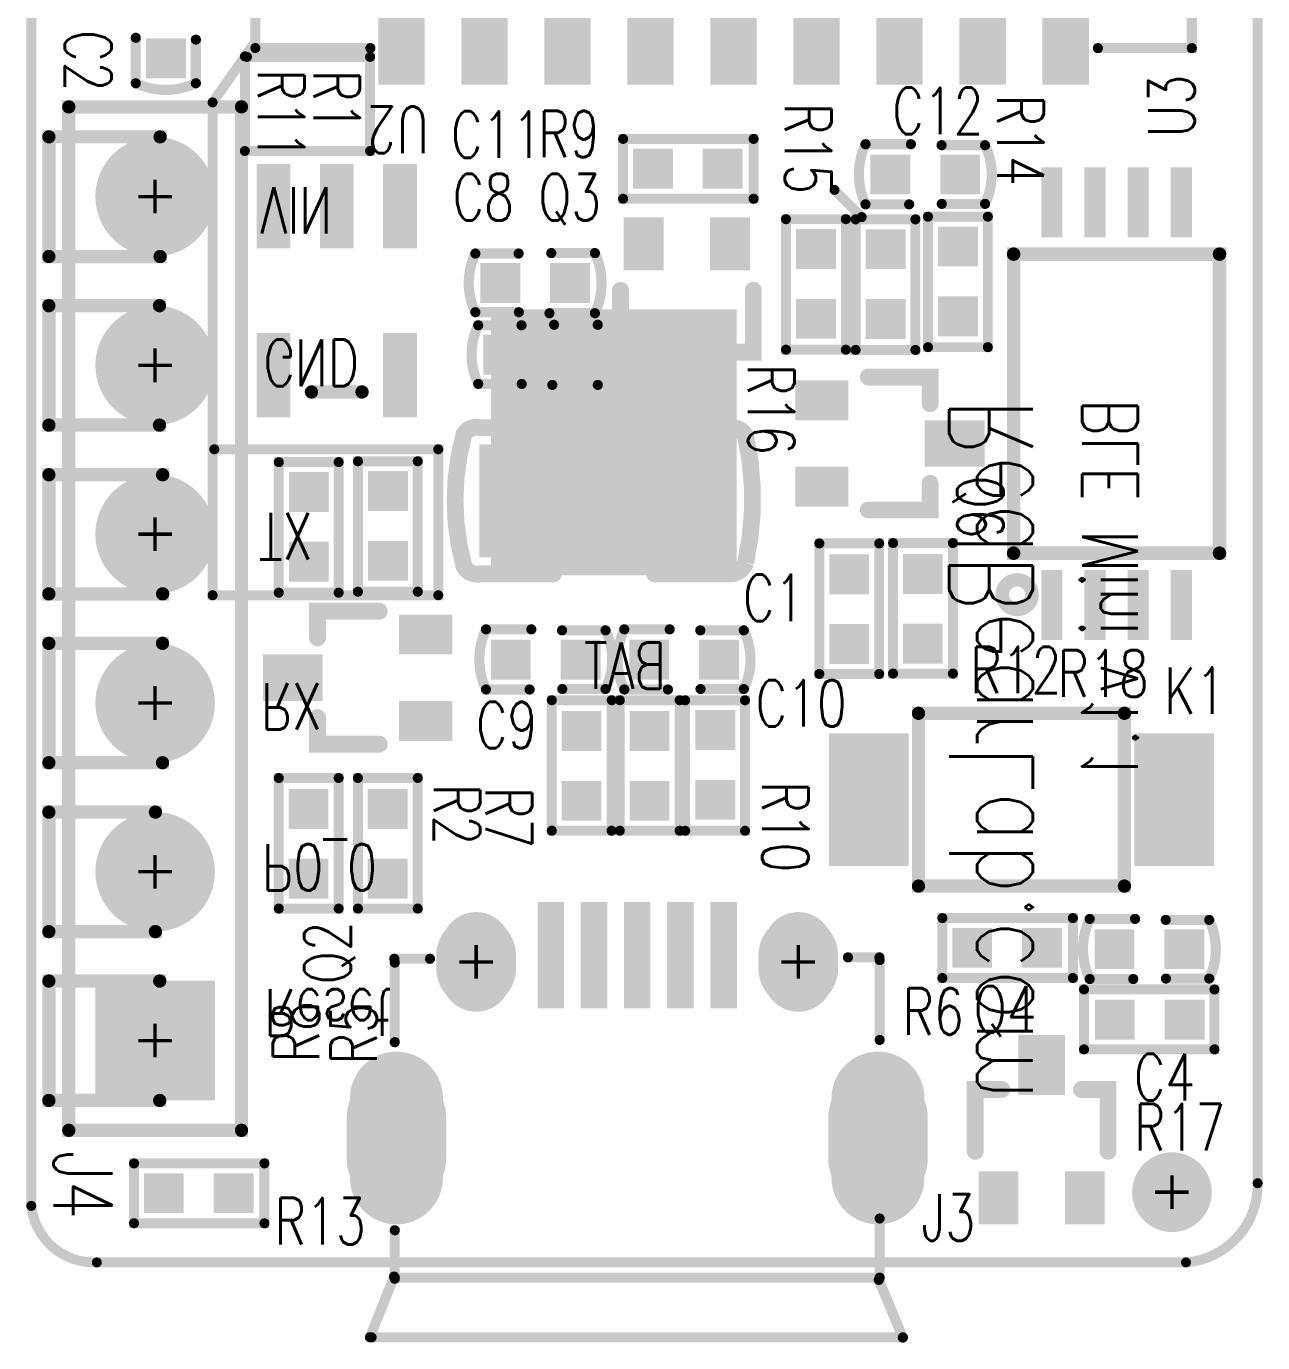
# Model space of a CAD drawing. Extents: x -9 to 9.6, y 3 to 43.5.
# Drawn here: x -9 to 9.62, y 2.97 to 22.78 of the extents above; entities that cross this region are included whole.
import ezdxf

# ---------------------------------------------------------------- set-up
doc = ezdxf.new("R2010")
doc.units = 0
for name, pattern in [('TRMIDX_0', [2, 1, 1]), ('TRMIDX_1', [2, 1, 1]), ('TRMIDX_2', [2, 1, 1]), ('TRMIDX_3', [2, 1, 1]), ('TRMIDX_4', [2, 1, 1]), ('TRMIDX_5', [2, 1, 1])]:
    doc.linetypes.add(name, pattern=pattern)
for name, color, linetype in [('2D_LINE_26', 2, 'CONTINUOUS'), ('2D_LINE_29', 253, 'CONTINUOUS'), ('BOARD_OUTLINE_00', 254, 'CONTINUOUS'), ('DRIL_NPLTE_THRU_01', 16, 'CONTINUOUS'), ('DRIL_NPLTE_THRU_02', 136, 'CONTINUOUS'), ('DRIL_NPLTE_THRU_03', 96, 'CONTINUOUS'), ('DRIL_NPLTE_THRU_04', 176, 'CONTINUOUS'), ('DRIL_PLTE_THRU_01', 16, 'CONTINUOUS'), ('DRIL_PLTE_THRU_02', 136, 'CONTINUOUS'), ('DRIL_PLTE_THRU_03', 96, 'CONTINUOUS'), ('DRIL_PLTE_THRU_04', 176, 'CONTINUOUS'), ('DRIL_SYMBOL', 254, 'CONTINUOUS'), ('PADS_BOT', 5, 'CONTINUOUS'), ('PADS_INNER', 1, 'CONTINUOUS'), ('PADS_TOP', 1, 'CONTINUOUS'), ('PART_NAME_01', 254, 'CONTINUOUS'), ('PART_NAME_04', 136, 'CONTINUOUS'), ('PART_TOP_2DLINE_00', 254, 'CONTINUOUS'), ('PART_TOP_2DLINE_01', 254, 'CONTINUOUS'), ('PART_TOP_COPPER_01', 254, 'CONTINUOUS'), ('TEXT_29', 253, 'CONTINUOUS')]:
    doc.layers.add(name, color=color, linetype=linetype)
doc.styles.add('W0$1', font='simplex', dxfattribs={"width": 0.75})
doc.styles.add('W0$12', font='simplex', dxfattribs={"width": 0.75})
doc.styles.add('W0$127', font='simplex', dxfattribs={"width": 0.75})
doc.styles.add('W0$18', font='simplex', dxfattribs={"width": 0.75})

# ---------------------------------------------------------------- blocks, each defined once
blk = doc.blocks.new('SMOOTH_0$15')
at = {"const_width": 0.075}
blk.add_lwpolyline([(-0.0375, 0, 1), (0.0375, 0, 1)], format="xyb", close=True, dxfattribs=at)
blk = doc.blocks.new('BOARD_447')
at = {"layer": 'BOARD_OUTLINE_00', "const_width": 0.15}
blk.add_lwpolyline([(14.22, 5.353, -0.396938), (13.141, 4.161), (-3.257, 4.161, -0.396433), (-4.244, 5.012), (-4.244, 41.797, -0.395928), (-2.681, 43.183), (13.012, 43.183, -0.354119), (14.221, 41.858)], format="xyb", close=True, dxfattribs=at)
at = {"layer": 'BOARD_OUTLINE_00'}
for p in [(-2.681, 43.183), (13.012, 43.183), (-4.244, 41.797), (14.221, 41.858), (14.22, 5.353), (-4.244, 5.012), (-3.257, 4.161), (13.141, 4.161)]:
    blk.add_blockref('SMOOTH_0$15', p, dxfattribs=at)
blk = doc.blocks.new('DRAWING_429')
at = {"layer": '2D_LINE_26', "const_width": 0.15}
blk.add_lwpolyline([(0.0875, -0.0165), (0.4965, -0.4255)], dxfattribs=at)
at = {"layer": '2D_LINE_26'}
for p in [(0.0875, -0.0165), (0.4965, -0.4255)]:
    blk.add_blockref('SMOOTH_0$15', p, dxfattribs=at)
blk = doc.blocks.new('DRAWING_430')
at = {"layer": '2D_LINE_26', "const_width": 0.15}
blk.add_lwpolyline([(-0.179, 0), (1.674, 0), (1.674, -1.415), (-0.211, -1.415), (-0.211, 0.008), (-0.697, -0.684), (-0.697, -8.1), (2.701, -8.1), (2.701, -5.904), (-0.671, -5.904)], dxfattribs=at)
at = {"layer": '2D_LINE_26'}
for p in [(-0.211, 0.008), (-0.179, 0), (1.674, 0), (-0.697, -0.684), (-0.211, -1.415), (1.674, -1.415), (-0.671, -5.904), (2.701, -5.904), (-0.697, -8.1), (2.701, -8.1)]:
    blk.add_blockref('SMOOTH_0$15', p, dxfattribs=at)
blk = doc.blocks.new('DRAWING_446')
at = {"layer": '2D_LINE_29', "const_width": 0.15}
blk.add_lwpolyline([(0, 0), (2.596, 0), (2.596, -15.4), (0, -15.4)], close=True, dxfattribs=at)
at = {"layer": '2D_LINE_29'}
for p in [(0, 0), (2.596, 0), (0, -15.4), (2.596, -15.4)]:
    blk.add_blockref('SMOOTH_0$15', p, dxfattribs=at)
blk = doc.blocks.new('SMOOTH_0$2')
at = {"const_width": 0.1}
blk.add_lwpolyline([(-0.05, 0, 1), (0.05, 0, 1)], format="xyb", close=True, dxfattribs=at)
blk = doc.blocks.new('PART_BODY_TOP_8')
at = {"layer": 'PART_TOP_2DLINE_00', "const_width": 0.2}
blk.add_lwpolyline([(-0.381, -1.524), (0.381, -1.524)], dxfattribs=at)
at = {"layer": 'PART_TOP_2DLINE_00'}
for p in [(-0.381, -1.524), (0.381, -1.524)]:
    blk.add_blockref('SMOOTH_0$2', p, dxfattribs=at)
blk = doc.blocks.new('DRIL_HOLE_0')
blk.add_lwpolyline([(0, 0, 1), (0, 0, 1)], format="xyb", close=True)
blk = doc.blocks.new('PAD_0')
blk.add_lwpolyline([(0, 0, 1), (0, 0, 1)], format="xyb", close=True)
blk = doc.blocks.new('PAD_1')
at = {"const_width": 0.508}
blk.add_lwpolyline([(-0.635, 0), (0.635, 0)], dxfattribs=at)
blk = doc.blocks.new('STK_TOP_40')
at = {"layer": 'DRIL_PLTE_THRU_01'}
blk.add_blockref('DRIL_HOLE_0', (0, 0), dxfattribs=at)
at = {"layer": 'DRIL_PLTE_THRU_02'}
blk.add_blockref('DRIL_HOLE_0', (0, 0), dxfattribs=at)
at = {"layer": 'DRIL_PLTE_THRU_03'}
blk.add_blockref('DRIL_HOLE_0', (0, 0), dxfattribs=at)
at = {"layer": 'DRIL_PLTE_THRU_04'}
blk.add_blockref('DRIL_HOLE_0', (0, 0), dxfattribs=at)
at = {"layer": 'PADS_BOT'}
blk.add_blockref('PAD_0', (0, 0), dxfattribs=at)
at = {"layer": 'PADS_INNER'}
blk.add_blockref('PAD_0', (0, 0), dxfattribs=at)
at = {"layer": 'PADS_TOP', "rotation": 90}
blk.add_blockref('PAD_1', (0, 0), dxfattribs=at)
blk = doc.blocks.new('SYM_TOP_9')
for name, p in [('STK_TOP_40', (-0.9525, 1.27)), ('STK_TOP_40', (0, 1.27)), ('STK_TOP_40', (0.9525, 1.27)), ('STK_TOP_40', (-0.9525, -1.27)), ('STK_TOP_40', (0.9525, -1.27)), ('PART_BODY_TOP_8', (0, 0))]:
    blk.add_blockref(name, p)
blk = doc.blocks.new('PART_TOP_0')
blk.add_blockref('SYM_TOP_9', (0, 0))
at = {"layer": 'PART_NAME_01', "style": 'W0$1', "width": 0.75}
blk.add_text('U2', height=0.7, rotation=180, dxfattribs=at).set_placement((1.393, 2.77))
blk = doc.blocks.new('SMOOTH_0$1999')
at = {"const_width": 0.0999}
blk.add_lwpolyline([(-0.05, 0, 1), (0.05, 0, 1)], format="xyb", close=True, dxfattribs=at)
blk = doc.blocks.new('PART_BODY_TOP_14')
at = {"layer": 'PART_TOP_2DLINE_01', "const_width": 0.2}
blk.add_lwpolyline([(-1.55, 1.3), (1.55, 1.3), (1.55, -1.3), (-1.55, -1.3)], close=True, dxfattribs=at)
at = {"layer": 'PART_TOP_2DLINE_01'}
for p in [(-1.55, 1.3), (1.55, 1.3), (-1.55, -1.3), (1.55, -1.3)]:
    blk.add_blockref('SMOOTH_0$1999', p, dxfattribs=at)
blk = doc.blocks.new('PAD_2')
at = {"const_width": 1.2}
blk.add_lwpolyline([(-1, 0), (1, 0)], dxfattribs=at)
blk = doc.blocks.new('STK_TOP_203')
at = {"layer": 'DRIL_PLTE_THRU_01'}
blk.add_blockref('DRIL_HOLE_0', (0, 0), dxfattribs=at)
at = {"layer": 'DRIL_PLTE_THRU_02'}
blk.add_blockref('DRIL_HOLE_0', (0, 0), dxfattribs=at)
at = {"layer": 'DRIL_PLTE_THRU_03'}
blk.add_blockref('DRIL_HOLE_0', (0, 0), dxfattribs=at)
at = {"layer": 'DRIL_PLTE_THRU_04'}
blk.add_blockref('DRIL_HOLE_0', (0, 0), dxfattribs=at)
at = {"layer": 'PADS_BOT'}
blk.add_blockref('PAD_0', (0, 0), dxfattribs=at)
at = {"layer": 'PADS_INNER'}
blk.add_blockref('PAD_0', (0, 0), dxfattribs=at)
at = {"layer": 'PADS_TOP', "rotation": 90}
blk.add_blockref('PAD_2', (0, 0), dxfattribs=at)
blk = doc.blocks.new('SYM_TOP_15')
for name, p in [('STK_TOP_203', (-2.3, 0)), ('STK_TOP_203', (2.3, 0)), ('PART_BODY_TOP_14', (0, 0))]:
    blk.add_blockref(name, p)
blk = doc.blocks.new('PART_TOP_1')
blk.add_blockref('SYM_TOP_15', (0, 0))
at = {"layer": 'PART_NAME_01', "style": 'W0$1', "width": 0.75}
blk.add_text('K1', height=0.7, dxfattribs=at).set_placement((2.149, 1.291))
blk = doc.blocks.new('SMOOTH_0$1524')
at = {"const_width": 0.0762}
blk.add_lwpolyline([(-0.0381, 0, 1), (0.0381, 0, 1)], format="xyb", close=True, dxfattribs=at)
blk = doc.blocks.new('PART_BODY_TOP_20')
at = {"layer": 'PART_TOP_2DLINE_01', "const_width": 0.152}
for points in [[(-6.55, 15.28), (-6.55, 20.05), (7.48, 20.05), (7.48, 12.666)], [(-6.55, 1.724), (-6.55, -0.05), (-4.817, -0.05)], [(7.55, 1.737), (7.55, -0.05), (6.136, -0.05)]]:
    blk.add_lwpolyline(points, dxfattribs=at)
blk.add_lwpolyline([(2.065, 19.973), (7.465, 19.973), (7.465, 13.473), (2.065, 13.473)], close=True, dxfattribs=at)
at = {"layer": 'PART_TOP_2DLINE_01'}
for p in [(-6.55, 20.05), (2.065, 19.973), (7.465, 19.973), (7.48, 20.05), (-6.55, 15.28), (2.065, 13.473), (7.465, 13.473), (7.48, 12.666), (-6.55, 1.724), (7.55, 1.737), (-6.55, -0.05), (-4.817, -0.05), (6.136, -0.05), (7.55, -0.05)]:
    blk.add_blockref('SMOOTH_0$1524', p, dxfattribs=at)
blk = doc.blocks.new('PAD_4')
at = {"const_width": 0.7}
blk.add_lwpolyline([(-0.65, 0), (0.65, 0)], dxfattribs=at)
blk = doc.blocks.new('STK_TOP_180')
at = {"layer": 'DRIL_PLTE_THRU_01'}
blk.add_blockref('DRIL_HOLE_0', (0, 0), dxfattribs=at)
at = {"layer": 'DRIL_PLTE_THRU_02'}
blk.add_blockref('DRIL_HOLE_0', (0, 0), dxfattribs=at)
at = {"layer": 'DRIL_PLTE_THRU_03'}
blk.add_blockref('DRIL_HOLE_0', (0, 0), dxfattribs=at)
at = {"layer": 'DRIL_PLTE_THRU_04'}
blk.add_blockref('DRIL_HOLE_0', (0, 0), dxfattribs=at)
at = {"layer": 'PADS_BOT'}
blk.add_blockref('PAD_0', (0, 0), dxfattribs=at)
at = {"layer": 'PADS_INNER'}
blk.add_blockref('PAD_0', (0, 0), dxfattribs=at)
at = {"layer": 'PADS_TOP'}
blk.add_blockref('PAD_4', (0, 0), dxfattribs=at)
blk = doc.blocks.new('STK_TOP_181')
at = {"layer": 'DRIL_PLTE_THRU_01'}
blk.add_blockref('DRIL_HOLE_0', (0, 0), dxfattribs=at)
at = {"layer": 'DRIL_PLTE_THRU_02'}
blk.add_blockref('DRIL_HOLE_0', (0, 0), dxfattribs=at)
at = {"layer": 'DRIL_PLTE_THRU_03'}
blk.add_blockref('DRIL_HOLE_0', (0, 0), dxfattribs=at)
at = {"layer": 'DRIL_PLTE_THRU_04'}
blk.add_blockref('DRIL_HOLE_0', (0, 0), dxfattribs=at)
at = {"layer": 'PADS_BOT'}
blk.add_blockref('PAD_0', (0, 0), dxfattribs=at)
at = {"layer": 'PADS_INNER'}
blk.add_blockref('PAD_0', (0, 0), dxfattribs=at)
at = {"layer": 'PADS_TOP', "rotation": 90}
blk.add_blockref('PAD_4', (0, 0), dxfattribs=at)
blk = doc.blocks.new('SYM_TOP_17')
for name, p in [('STK_TOP_181', (-2.192, 19.95)), ('STK_TOP_181', (-0.942, 19.95)), ('STK_TOP_181', (0.308, 19.95)), ('PART_BODY_TOP_20', (0, 0)), ('STK_TOP_180', (-6.45, 14.7)), ('STK_TOP_180', (-6.45, 13.45)), ('STK_TOP_180', (-6.45, 12.2)), ('STK_TOP_180', (7.45, 12.2)), ('STK_TOP_180', (-6.45, 10.95)), ('STK_TOP_180', (7.45, 10.95)), ('STK_TOP_180', (-6.45, 9.7)), ('STK_TOP_180', (7.45, 9.7)), ('STK_TOP_180', (-6.45, 8.45)), ('STK_TOP_180', (7.45, 8.45)), ('STK_TOP_180', (-6.45, 7.2)), ('STK_TOP_180', (7.45, 7.2)), ('STK_TOP_180', (-6.45, 5.95)), ('STK_TOP_180', (7.45, 5.95)), ('STK_TOP_180', (-6.45, 4.7)), ('STK_TOP_180', (7.45, 4.7)), ('STK_TOP_180', (-6.45, 3.45)), ('STK_TOP_180', (7.45, 3.45)), ('STK_TOP_180', (-6.45, 2.2)), ('STK_TOP_180', (7.45, 2.2)), ('STK_TOP_181', (-4.35, 0.05)), ('STK_TOP_181', (-3.1, 0.05)), ('STK_TOP_181', (-1.85, 0.05)), ('STK_TOP_181', (-0.6, 0.05)), ('STK_TOP_181', (0.65, 0.05)), ('STK_TOP_181', (1.9, 0.05)), ('STK_TOP_181', (3.15, 0.05)), ('STK_TOP_181', (4.4, 0.05)), ('STK_TOP_181', (5.65, 0.05))]:
    blk.add_blockref(name, p)
blk = doc.blocks.new('PART_TOP_4')
blk.add_blockref('SYM_TOP_17', (0, 0))
at = {"layer": 'PART_NAME_01', "style": 'W0$1', "width": 0.75}
blk.add_text('U1', height=0.7, dxfattribs=at).set_placement((-7.67, 19.617))
blk = doc.blocks.new('SMOOTH_0$15011')
at = {"const_width": 0.0751}
blk.add_lwpolyline([(-0.038, 0, 1), (0.038, 0, 1)], format="xyb", close=True, dxfattribs=at)
blk = doc.blocks.new('PART_BODY_TOP_9')
at = {"layer": 'PART_TOP_2DLINE_00', "const_width": 0.15}
blk.add_lwpolyline([(-0.974, 0.448), (0.99, 0.448), (0.99, -0.453), (-0.974, -0.453)], close=True, dxfattribs=at)
at = {"layer": 'PART_TOP_2DLINE_00'}
for p in [(-0.974, 0.448), (0.99, 0.448), (-0.974, -0.453), (0.99, -0.453)]:
    blk.add_blockref('SMOOTH_0$15011', p, dxfattribs=at)
blk = doc.blocks.new('PAD_5')
at = {"const_width": 0.6}
blk.add_lwpolyline([(-0.3, 0), (0.3, 0)], dxfattribs=at)
blk = doc.blocks.new('STK_TOP_7')
at = {"layer": 'DRIL_PLTE_THRU_01'}
blk.add_blockref('DRIL_HOLE_0', (0, 0), dxfattribs=at)
at = {"layer": 'DRIL_PLTE_THRU_02'}
blk.add_blockref('DRIL_HOLE_0', (0, 0), dxfattribs=at)
at = {"layer": 'DRIL_PLTE_THRU_03'}
blk.add_blockref('DRIL_HOLE_0', (0, 0), dxfattribs=at)
at = {"layer": 'DRIL_PLTE_THRU_04'}
blk.add_blockref('DRIL_HOLE_0', (0, 0), dxfattribs=at)
at = {"layer": 'PADS_BOT'}
blk.add_blockref('PAD_0', (0, 0), dxfattribs=at)
at = {"layer": 'PADS_INNER'}
blk.add_blockref('PAD_0', (0, 0), dxfattribs=at)
at = {"layer": 'PADS_TOP'}
blk.add_blockref('PAD_5', (0, 0), dxfattribs=at)
blk = doc.blocks.new('SYM_TOP_10')
for name, p in [('PART_BODY_TOP_9', (0, 0)), ('STK_TOP_7', (-0.525, 0)), ('STK_TOP_7', (0.525, 0))]:
    blk.add_blockref(name, p)
blk = doc.blocks.new('PART_TOP_6')
blk.add_blockref('SYM_TOP_10', (0, 0))
at = {"layer": 'PART_NAME_01', "style": 'W0$1', "width": 0.75}
blk.add_text('R6', height=0.7, dxfattribs=at).set_placement((-1.575, -1.307))
blk = doc.blocks.new('PART_BODY_TOP_19')
at = {"layer": 'PART_TOP_2DLINE_01', "const_width": 0.152}
for points in [[(-0.248, 0.444), (-0.9, 0.444, 0.227194), (-0.9, -0.439), (-0.245, -0.439)], [(0.243, 0.451), (0.9, 0.451, -0.222152), (0.9, -0.454), (0.216, -0.454)]]:
    blk.add_lwpolyline(points, format="xyb", dxfattribs=at)
at = {"layer": 'PART_TOP_2DLINE_01'}
for p in [(-0.9, 0.444), (-0.248, 0.444), (0.243, 0.451), (0.9, 0.451), (-0.9, -0.439), (-0.245, -0.439), (0.216, -0.454), (0.9, -0.454)]:
    blk.add_blockref('SMOOTH_0$1524', p, dxfattribs=at)
blk = doc.blocks.new('PAD_3')
at = {"const_width": 0.6}
blk.add_lwpolyline([(-0.3, 0), (0.3, 0)], dxfattribs=at)
blk = doc.blocks.new('STK_TOP_170')
at = {"layer": 'DRIL_PLTE_THRU_01'}
blk.add_blockref('DRIL_HOLE_0', (0, 0), dxfattribs=at)
at = {"layer": 'DRIL_PLTE_THRU_02'}
blk.add_blockref('DRIL_HOLE_0', (0, 0), dxfattribs=at)
at = {"layer": 'DRIL_PLTE_THRU_03'}
blk.add_blockref('DRIL_HOLE_0', (0, 0), dxfattribs=at)
at = {"layer": 'DRIL_PLTE_THRU_04'}
blk.add_blockref('DRIL_HOLE_0', (0, 0), dxfattribs=at)
at = {"layer": 'PADS_BOT'}
blk.add_blockref('PAD_0', (0, 0), dxfattribs=at)
at = {"layer": 'PADS_INNER'}
blk.add_blockref('PAD_0', (0, 0), dxfattribs=at)
at = {"layer": 'PADS_TOP', "rotation": 90}
blk.add_blockref('PAD_3', (0, 0), dxfattribs=at)
blk = doc.blocks.new('SYM_TOP_16')
for name, p in [('STK_TOP_170', (-0.525, 0.00167)), ('STK_TOP_170', (0.525, 0.00167)), ('PART_BODY_TOP_19', (0, 0))]:
    blk.add_blockref(name, p)
blk = doc.blocks.new('PART_TOP_8')
blk.add_blockref('SYM_TOP_16', (0, 0))
at = {"layer": 'PART_NAME_01', "style": 'W0$1', "width": 0.75}
blk.add_text('C4', height=0.7, rotation=180, dxfattribs=at).set_placement((0.234, 2.276))
blk = doc.blocks.new('PART_TOP_9')
blk.add_blockref('SYM_TOP_16', (0, 0))
at = {"layer": 'PART_NAME_01', "style": 'W0$1', "width": 0.75}
blk.add_text('C8', height=0.7, dxfattribs=at).set_placement((-1.284, 2.022))
blk = doc.blocks.new('PART_TOP_10')
blk.add_blockref('SYM_TOP_16', (0, 0))
at = {"layer": 'PART_NAME_01', "style": 'W0$1', "width": 0.75}
blk.add_text('C9', height=0.7, rotation=180, dxfattribs=at).set_placement((1.049, 1.336))
blk = doc.blocks.new('PART_TOP_11')
blk.add_blockref('SYM_TOP_16', (0, 0))
at = {"layer": 'PART_NAME_01', "style": 'W0$1', "width": 0.75}
blk.add_text('C10', height=0.7, rotation=180, dxfattribs=at).set_placement((-1.078, 1.009))
blk = doc.blocks.new('PART_TOP_12')
blk.add_blockref('SYM_TOP_10', (0, 0))
at = {"layer": 'PART_NAME_01', "style": 'W0$1', "width": 0.75}
blk.add_text('R7', height=0.7, rotation=180, dxfattribs=at).set_placement((-0.316, 1.445))
blk = doc.blocks.new('PART_TOP_13')
blk.add_blockref('SYM_TOP_10', (0, 0))
at = {"layer": 'PART_NAME_01', "style": 'W0$1', "width": 0.75}
blk.add_text('R2', height=0.7, rotation=180, dxfattribs=at).set_placement((-0.268, 3.248))
blk = doc.blocks.new('PART_TOP_15')
blk.add_blockref('SYM_TOP_10', (0, 0))
at = {"layer": 'PART_NAME_01', "style": 'W0$1', "width": 0.75}
blk.add_text('R8', height=0.7, dxfattribs=at).set_placement((-3.29, -0.16))
blk = doc.blocks.new('PART_TOP_16')
blk.add_blockref('SYM_TOP_10', (0, 0))
at = {"layer": 'PART_NAME_01', "style": 'W0$1', "width": 0.75}
blk.add_text('R5', height=0.7, dxfattribs=at).set_placement((-3.321, 0.163))
blk = doc.blocks.new('PART_TOP_17')
blk.add_blockref('SYM_TOP_10', (0, 0))
at = {"layer": 'PART_NAME_01', "style": 'W0$1', "width": 0.75}
blk.add_text('R9', height=0.7, dxfattribs=at).set_placement((-2.251, 0.172))
blk = doc.blocks.new('PART_TOP_19')
blk.add_blockref('SYM_TOP_16', (0, 0))
at = {"layer": 'PART_NAME_01', "style": 'W0$1', "width": 0.75}
blk.add_text('C11', height=0.7, dxfattribs=at).set_placement((-1.267, 1.886))
blk = doc.blocks.new('PART_TOP_20')
blk.add_blockref('SYM_TOP_10', (0, 0))
at = {"layer": 'PART_NAME_01', "style": 'W0$1', "width": 0.75}
blk.add_text('R10', height=0.7, dxfattribs=at).set_placement((0.243, 0.705))
blk = doc.blocks.new('PART_TOP_23')
blk.add_blockref('SYM_TOP_10', (0, 0))
at = {"layer": 'PART_NAME_01', "style": 'W0$1', "width": 0.75}
blk.add_text('R1', height=0.7, dxfattribs=at).set_placement((-6.861, -1.122))
blk = doc.blocks.new('PART_TOP_24')
blk.add_blockref('SYM_TOP_10', (0, 0))
at = {"layer": 'PART_NAME_01', "style": 'W0$1', "width": 0.75}
blk.add_text('R11', height=0.7, dxfattribs=at).set_placement((-6.888, -0.768))
blk = doc.blocks.new('SMOOTH_0$254')
at = {"const_width": 0.127}
blk.add_lwpolyline([(-0.0635, 0, 1), (0.0635, 0, 1)], format="xyb", close=True, dxfattribs=at)
blk = doc.blocks.new('PART_BODY_TOP_23')
at = {"layer": 'PART_TOP_2DLINE_00', "const_width": 0.254}
for points in [[(-0.6, 0.63), (-1, 0.63), (-1, -0.3)], [(0.6, 0.63), (1, 0.63), (1, -0.3)]]:
    blk.add_lwpolyline(points, dxfattribs=at)
at = {"layer": 'PART_TOP_2DLINE_00'}
for p in [(-1, 0.63), (-0.6, 0.63), (0.6, 0.63), (1, 0.63), (-1, -0.3), (1, -0.3)]:
    blk.add_blockref('SMOOTH_0$254', p, dxfattribs=at)
blk = doc.blocks.new('PAD_7')
at = {"const_width": 0.6}
blk.add_lwpolyline([(-0.4, 0), (0.4, 0)], dxfattribs=at)
blk = doc.blocks.new('STK_TOP_211')
at = {"layer": 'DRIL_PLTE_THRU_01'}
blk.add_blockref('DRIL_HOLE_0', (0, 0), dxfattribs=at)
at = {"layer": 'DRIL_PLTE_THRU_02'}
blk.add_blockref('DRIL_HOLE_0', (0, 0), dxfattribs=at)
at = {"layer": 'DRIL_PLTE_THRU_03'}
blk.add_blockref('DRIL_HOLE_0', (0, 0), dxfattribs=at)
at = {"layer": 'DRIL_PLTE_THRU_04'}
blk.add_blockref('DRIL_HOLE_0', (0, 0), dxfattribs=at)
at = {"layer": 'PADS_BOT'}
blk.add_blockref('PAD_0', (0, 0), dxfattribs=at)
at = {"layer": 'PADS_INNER'}
blk.add_blockref('PAD_0', (0, 0), dxfattribs=at)
at = {"layer": 'PADS_TOP', "rotation": 90}
blk.add_blockref('PAD_7', (0, 0), dxfattribs=at)
blk = doc.blocks.new('PAD_8')
at = {"const_width": 0.7}
blk.add_lwpolyline([(-0.45, 0), (0.45, 0)], dxfattribs=at)
blk = doc.blocks.new('STK_TOP_212')
at = {"layer": 'DRIL_PLTE_THRU_01'}
blk.add_blockref('DRIL_HOLE_0', (0, 0), dxfattribs=at)
at = {"layer": 'DRIL_PLTE_THRU_02'}
blk.add_blockref('DRIL_HOLE_0', (0, 0), dxfattribs=at)
at = {"layer": 'DRIL_PLTE_THRU_03'}
blk.add_blockref('DRIL_HOLE_0', (0, 0), dxfattribs=at)
at = {"layer": 'DRIL_PLTE_THRU_04'}
blk.add_blockref('DRIL_HOLE_0', (0, 0), dxfattribs=at)
at = {"layer": 'PADS_BOT'}
blk.add_blockref('PAD_0', (0, 0), dxfattribs=at)
at = {"layer": 'PADS_INNER'}
blk.add_blockref('PAD_0', (0, 0), dxfattribs=at)
at = {"layer": 'PADS_TOP', "rotation": 90}
blk.add_blockref('PAD_8', (0, 0), dxfattribs=at)
blk = doc.blocks.new('SYM_TOP_20')
for name, p in [('STK_TOP_212', (0, 1)), ('PART_BODY_TOP_23', (0, 0)), ('STK_TOP_211', (-0.65, -1)), ('STK_TOP_211', (0.65, -1))]:
    blk.add_blockref(name, p)
blk = doc.blocks.new('PART_TOP_25')
blk.add_blockref('SYM_TOP_20', (0, 0))
at = {"layer": 'PART_NAME_01', "style": 'W0$1', "width": 0.75}
blk.add_text('Q3', height=0.7, rotation=180, dxfattribs=at).set_placement((2.237, -1.352))
blk = doc.blocks.new('PART_TOP_26')
blk.add_blockref('SYM_TOP_20', (0, 0))
at = {"layer": 'PART_NAME_01', "style": 'W0$1', "width": 0.75}
blk.add_text('Q2', height=0.7, dxfattribs=at).set_placement((-4.611, 0.129))
blk = doc.blocks.new('PART_TOP_27')
blk.add_blockref('SYM_TOP_20', (0, 0))
at = {"layer": 'PART_NAME_01', "style": 'W0$1', "width": 0.75}
blk.add_text('Q4', height=0.7, dxfattribs=at).set_placement((-1.021, 1.488))
blk = doc.blocks.new('PART_TOP_28')
blk.add_blockref('SYM_TOP_16', (0, 0))
at = {"layer": 'PART_NAME_01', "style": 'W0$1', "width": 0.75}
blk.add_text('C2', height=0.7, dxfattribs=at).set_placement((0.101, -1.521))
blk = doc.blocks.new('PART_BODY_TOP_402')
at = {"layer": 'PART_TOP_2DLINE_01', "const_width": 0.2}
blk.add_lwpolyline([(-7.7, 1.3), (7.7, 1.3), (7.7, -1.3), (-7.7, -1.3)], close=True, dxfattribs=at)
at = {"layer": 'PART_TOP_COPPER_01', "linetype": 'TRMIDX_0', "const_width": 0.2}
blk.add_lwpolyline([(-7.251, 1.6), (-5.454, 1.6), (-5.454, -0.069), (-7.251, -0.069)], close=True, dxfattribs=at)
at = {"layer": 'PART_TOP_COPPER_01', "linetype": 'TRMIDX_1', "const_width": 0.2}
blk.add_lwpolyline([(-4.71, 1.6), (-2.912, 1.6), (-2.912, -0.004), (-4.71, -0.004)], close=True, dxfattribs=at)
at = {"layer": 'PART_TOP_COPPER_01', "linetype": 'TRMIDX_2', "const_width": 0.2}
blk.add_lwpolyline([(-2.169, -0.111), (-0.373, -0.111), (-0.373, 1.6), (-2.169, 1.6)], close=True, dxfattribs=at)
at = {"layer": 'PART_TOP_COPPER_01', "linetype": 'TRMIDX_3', "const_width": 0.2}
blk.add_lwpolyline([(0.372, -0.113), (2.164, -0.113), (2.164, 1.6), (0.372, 1.6)], close=True, dxfattribs=at)
at = {"layer": 'PART_TOP_COPPER_01', "linetype": 'TRMIDX_4', "const_width": 0.2}
blk.add_lwpolyline([(2.911, -0.065), (4.708, -0.065), (4.708, 1.6), (2.911, 1.6)], close=True, dxfattribs=at)
at = {"layer": 'PART_TOP_COPPER_01', "linetype": 'TRMIDX_5', "const_width": 0.2}
blk.add_lwpolyline([(5.448, -0.075), (7.249, -0.075), (7.249, 1.6), (5.448, 1.6)], close=True, dxfattribs=at)
at = {"layer": 'PART_TOP_2DLINE_01'}
for p in [(-7.7, 1.3), (7.7, 1.3), (-7.7, -1.3), (7.7, -1.3)]:
    blk.add_blockref('SMOOTH_0$1999', p, dxfattribs=at)
at = {"layer": 'PART_TOP_COPPER_01'}
for p in [(-7.251, 1.6), (-5.454, 1.6), (-4.71, 1.6), (-2.912, 1.6), (-2.169, 1.6), (-0.373, 1.6), (0.372, 1.6), (2.164, 1.6), (2.911, 1.6), (4.708, 1.6), (5.448, 1.6), (7.249, 1.6), (-7.251, -0.069), (-5.454, -0.069), (-4.71, -0.004), (-2.912, -0.004), (2.911, -0.065), (4.708, -0.065), (5.448, -0.075), (7.249, -0.075), (-2.169, -0.111), (-0.373, -0.111), (0.372, -0.113), (2.164, -0.113)]:
    blk.add_blockref('SMOOTH_0$1999', p, dxfattribs=at)
blk = doc.blocks.new('DRIL_SYMBOL_0$9')
at = {"layer": 'DRIL_SYMBOL', "const_width": 0.0508}
for points in [[(0, -0.254), (0, 0.254)], [(-0.254, 0), (0.254, 0)]]:
    blk.add_lwpolyline(points, dxfattribs=at)
blk = doc.blocks.new('DRIL_HOLE_0$9')
at = {"const_width": 0.45}
blk.add_lwpolyline([(-0.225, 0, 1), (0.225, 0, 1)], format="xyb", close=True, dxfattribs=at)
blk.add_blockref('DRIL_SYMBOL_0$9', (0, 0))
blk = doc.blocks.new('PAD_9')
at = {"const_width": 1.5}
blk.add_lwpolyline([(-0.75, 0), (0.75, 0)], dxfattribs=at)
blk = doc.blocks.new('PAD_10')
at = {"const_width": 1.8}
blk.add_lwpolyline([(-0.9, 0), (0.9, 0)], dxfattribs=at)
blk = doc.blocks.new('STK_TOP_248')
at = {"layer": 'DRIL_PLTE_THRU_01'}
blk.add_blockref('DRIL_HOLE_0$9', (0, 0), dxfattribs=at)
at = {"layer": 'DRIL_PLTE_THRU_02'}
blk.add_blockref('DRIL_HOLE_0$9', (0, 0), dxfattribs=at)
at = {"layer": 'DRIL_PLTE_THRU_03'}
blk.add_blockref('DRIL_HOLE_0$9', (0, 0), dxfattribs=at)
at = {"layer": 'DRIL_PLTE_THRU_04'}
blk.add_blockref('DRIL_HOLE_0$9', (0, 0), dxfattribs=at)
at = {"layer": 'PADS_BOT'}
blk.add_blockref('PAD_10', (0, 0), dxfattribs=at)
at = {"layer": 'PADS_INNER'}
blk.add_blockref('PAD_9', (0, 0), dxfattribs=at)
at = {"layer": 'PADS_TOP'}
blk.add_blockref('PAD_10', (0, 0), dxfattribs=at)
blk = doc.blocks.new('PAD_11')
at = {"const_width": 0.75}
blk.add_lwpolyline([(0, -0.375, 1), (0, 0.375, 1)], format="xyb", close=True, dxfattribs=at)
blk = doc.blocks.new('PAD_12')
at = {"const_width": 0.9}
blk.add_lwpolyline([(0, -0.45, 1), (0, 0.45, 1)], format="xyb", close=True, dxfattribs=at)
blk = doc.blocks.new('STK_TOP_232')
at = {"layer": 'DRIL_PLTE_THRU_01'}
blk.add_blockref('DRIL_HOLE_0$9', (0, 0), dxfattribs=at)
at = {"layer": 'DRIL_PLTE_THRU_02'}
blk.add_blockref('DRIL_HOLE_0$9', (0, 0), dxfattribs=at)
at = {"layer": 'DRIL_PLTE_THRU_03'}
blk.add_blockref('DRIL_HOLE_0$9', (0, 0), dxfattribs=at)
at = {"layer": 'DRIL_PLTE_THRU_04'}
blk.add_blockref('DRIL_HOLE_0$9', (0, 0), dxfattribs=at)
at = {"layer": 'PADS_BOT'}
blk.add_blockref('PAD_12', (0, 0), dxfattribs=at)
at = {"layer": 'PADS_INNER'}
blk.add_blockref('PAD_11', (0, 0), dxfattribs=at)
at = {"layer": 'PADS_TOP'}
blk.add_blockref('PAD_12', (0, 0), dxfattribs=at)
blk = doc.blocks.new('DRIL_SYMBOL_1')
at = {"layer": 'DRIL_SYMBOL', "const_width": 0.0508}
for points in [[(0, -0.254), (0, 0.254)], [(-0.254, 0), (0.254, 0)]]:
    blk.add_lwpolyline(points, dxfattribs=at)
blk = doc.blocks.new('DRIL_HOLE_1')
at = {"const_width": 0.5}
blk.add_lwpolyline([(-0.25, 0, 1), (0.25, 0, 1)], format="xyb", close=True, dxfattribs=at)
blk.add_blockref('DRIL_SYMBOL_1', (0, 0))
blk = doc.blocks.new('STK_TOP_301')
at = {"layer": 'DRIL_PLTE_THRU_01'}
blk.add_blockref('DRIL_HOLE_1', (0, 0), dxfattribs=at)
at = {"layer": 'DRIL_PLTE_THRU_02'}
blk.add_blockref('DRIL_HOLE_1', (0, 0), dxfattribs=at)
at = {"layer": 'DRIL_PLTE_THRU_03'}
blk.add_blockref('DRIL_HOLE_1', (0, 0), dxfattribs=at)
at = {"layer": 'DRIL_PLTE_THRU_04'}
blk.add_blockref('DRIL_HOLE_1', (0, 0), dxfattribs=at)
at = {"layer": 'PADS_BOT'}
blk.add_blockref('PAD_12', (0, 0), dxfattribs=at)
at = {"layer": 'PADS_INNER'}
blk.add_blockref('PAD_11', (0, 0), dxfattribs=at)
at = {"layer": 'PADS_TOP'}
blk.add_blockref('PAD_12', (0, 0), dxfattribs=at)
blk = doc.blocks.new('SYM_TOP_21')
for name, p in [('PART_BODY_TOP_402', (0, 0)), ('STK_TOP_248', (-6.35, 0)), ('STK_TOP_232', (-3.81, 0)), ('STK_TOP_232', (-1.27, 0)), ('STK_TOP_232', (1.27, 0)), ('STK_TOP_301', (3.81, 0)), ('STK_TOP_232', (6.35, 0))]:
    blk.add_blockref(name, p)
blk = doc.blocks.new('PART_TOP_29')
blk.add_blockref('SYM_TOP_21', (0, 0))
at = {"layer": 'PART_NAME_01', "style": 'W0$127', "width": 0.75}
blk.add_text('J4', height=0.889, rotation=180, dxfattribs=at).set_placement((-8.005, 1.529))
blk = doc.blocks.new('PART_TOP_30')
blk.add_blockref('SYM_TOP_20', (0, 0))
at = {"layer": 'PART_NAME_01', "style": 'W0$1', "width": 0.75}
blk.add_text('Q6', height=0.7, dxfattribs=at).set_placement((0.484, 1.036))
blk = doc.blocks.new('PART_TOP_31')
blk.add_blockref('SYM_TOP_10', (0, 0))
at = {"layer": 'PART_NAME_01', "style": 'W0$1', "width": 0.75}
blk.add_text('R13', height=0.7, dxfattribs=at).set_placement((1.143, -0.771))
blk = doc.blocks.new('PART_TOP_32')
blk.add_blockref('SYM_TOP_10', (0, 0))
at = {"layer": 'PART_NAME_01', "style": 'W0$1', "width": 0.75}
blk.add_text('R12', height=0.7, rotation=270, dxfattribs=at).set_placement((-1.264, -1.823))
blk = doc.blocks.new('PAD_13')
at = {"const_width": 3.7}
blk.add_lwpolyline([(-2, 0), (2, 0)], dxfattribs=at)
blk = doc.blocks.new('STK_BOT_252')
at = {"layer": 'DRIL_PLTE_THRU_01'}
blk.add_blockref('DRIL_HOLE_0', (0, 0), dxfattribs=at)
at = {"layer": 'DRIL_PLTE_THRU_02'}
blk.add_blockref('DRIL_HOLE_0', (0, 0), dxfattribs=at)
at = {"layer": 'DRIL_PLTE_THRU_03'}
blk.add_blockref('DRIL_HOLE_0', (0, 0), dxfattribs=at)
at = {"layer": 'DRIL_PLTE_THRU_04'}
blk.add_blockref('DRIL_HOLE_0', (0, 0), dxfattribs=at)
at = {"layer": 'PADS_BOT'}
blk.add_blockref('PAD_13', (0, 0), dxfattribs=at)
at = {"layer": 'PADS_INNER'}
blk.add_blockref('PAD_0', (0, 0), dxfattribs=at)
at = {"layer": 'PADS_TOP'}
blk.add_blockref('PAD_0', (0, 0), dxfattribs=at)
blk = doc.blocks.new('SYM_BOT_23')
for p in [(-11.1, 0), (11.1, 0)]:
    blk.add_blockref('STK_BOT_252', p)
blk = doc.blocks.new('PART_BOT_33')
blk.add_blockref('SYM_BOT_23', (0, 0))
at = {"layer": 'PART_NAME_04', "style": 'W0$1', "width": 0.75}
blk.add_text('BAT', height=0.7, rotation=90, dxfattribs=at).set_placement((14.811, -0.787))
blk = doc.blocks.new('PART_BODY_TOP_410')
at = {"layer": 'PART_TOP_2DLINE_00', "const_width": 0.152}
for points in [[(-3.12, -0.053), (-3.657, -0.053)], [(3.647, -0.032), (3.173, -0.032)], [(3.65, -0.073), (3.65, -1.274)], [(-3.65, -0.11), (-3.65, -1.308)], [(3.65, -3.961), (3.65, -4.855)], [(-3.65, -4.138), (-3.65, -4.868)], [(-3.661, -4.835), (-4.024, -5.748)], [(-3.65, -4.85), (3.65, -4.85)], [(3.637, -4.885), (3.999, -5.753)], [(-4, -5.75), (4, -5.75)]]:
    blk.add_lwpolyline(points, dxfattribs=at)
at = {"layer": 'PART_TOP_2DLINE_00'}
for p in [(-3.657, -0.053), (-3.12, -0.053), (3.173, -0.032), (3.647, -0.032), (3.65, -0.073), (-3.65, -0.11), (-3.65, -1.308), (3.65, -1.274), (3.65, -3.961), (-3.65, -4.138), (-3.661, -4.835), (-3.65, -4.85), (-3.65, -4.868), (3.637, -4.885), (3.65, -4.85), (3.65, -4.855), (-4.024, -5.748), (-4, -5.75), (3.999, -5.753), (4, -5.75)]:
    blk.add_blockref('SMOOTH_0$1524', p, dxfattribs=at)
blk = doc.blocks.new('PAD_14')
at = {"const_width": 0.4}
blk.add_lwpolyline([(-0.8, 0), (0.8, 0)], dxfattribs=at)
blk = doc.blocks.new('STK_TOP_289')
at = {"layer": 'DRIL_PLTE_THRU_01'}
blk.add_blockref('DRIL_HOLE_0', (0, 0), dxfattribs=at)
at = {"layer": 'DRIL_PLTE_THRU_02'}
blk.add_blockref('DRIL_HOLE_0', (0, 0), dxfattribs=at)
at = {"layer": 'DRIL_PLTE_THRU_03'}
blk.add_blockref('DRIL_HOLE_0', (0, 0), dxfattribs=at)
at = {"layer": 'DRIL_PLTE_THRU_04'}
blk.add_blockref('DRIL_HOLE_0', (0, 0), dxfattribs=at)
at = {"layer": 'PADS_BOT'}
blk.add_blockref('PAD_0', (0, 0), dxfattribs=at)
at = {"layer": 'PADS_INNER'}
blk.add_blockref('PAD_0', (0, 0), dxfattribs=at)
at = {"layer": 'PADS_TOP', "rotation": 90}
blk.add_blockref('PAD_14', (0, 0), dxfattribs=at)
blk = doc.blocks.new('DRIL_SYMBOL_0$6')
at = {"layer": 'DRIL_SYMBOL', "const_width": 0.0508}
for points in [[(0, -0.254), (0, 0.254)], [(-0.254, 0), (0.254, 0)]]:
    blk.add_lwpolyline(points, dxfattribs=at)
blk = doc.blocks.new('DRIL_HOLE_0$6')
at = {"const_width": 0.3}
blk.add_lwpolyline([(-0.15, 0, 1), (0.15, 0, 1)], format="xyb", close=True, dxfattribs=at)
blk.add_blockref('DRIL_SYMBOL_0$6', (0, 0))
blk = doc.blocks.new('PAD_15')
at = {"const_width": 0.6}
blk.add_lwpolyline([(0, -0.3, 1), (0, 0.3, 1)], format="xyb", close=True, dxfattribs=at)
blk = doc.blocks.new('PAD_16')
at = {"const_width": 0.6}
blk.add_lwpolyline([(-0.1, -0.3), (0.1, -0.3, 1), (0.1, 0.3), (-0.1, 0.3, 1)], format="xyb", close=True, dxfattribs=at)
blk = doc.blocks.new('PAD_17')
at = {"const_width": 0.525}
blk.add_lwpolyline([(-0.225, -0.2625), (0.225, -0.2625, 1), (0.225, 0.2625), (-0.225, 0.2625, 1)], format="xyb", close=True, dxfattribs=at)
blk = doc.blocks.new('STK_TOP_256')
at = {"layer": 'DRIL_PLTE_THRU_01'}
blk.add_blockref('DRIL_HOLE_0$6', (0, 0), dxfattribs=at)
at = {"layer": 'DRIL_PLTE_THRU_02'}
blk.add_blockref('DRIL_HOLE_0$6', (0, 0), dxfattribs=at)
at = {"layer": 'DRIL_PLTE_THRU_03'}
blk.add_blockref('DRIL_HOLE_0$6', (0, 0), dxfattribs=at)
at = {"layer": 'DRIL_PLTE_THRU_04'}
blk.add_blockref('DRIL_HOLE_0$6', (0, 0), dxfattribs=at)
at = {"layer": 'PADS_BOT', "rotation": 90}
blk.add_blockref('PAD_16', (0, 0), dxfattribs=at)
at = {"layer": 'PADS_INNER'}
blk.add_blockref('PAD_15', (0, 0), dxfattribs=at)
at = {"layer": 'PADS_TOP', "rotation": 90}
blk.add_blockref('PAD_17', (0, 0), dxfattribs=at)
blk = doc.blocks.new('DRIL_SLOT_0001900043000000900')
at = {"const_width": 0.25}
blk.add_lwpolyline([(0.125, -0.3), (0.125, 0.3, 1), (-0.125, 0.3), (-0.125, -0.3, 1)], format="xyb", close=True, dxfattribs=at)
blk = doc.blocks.new('PAD_18')
at = {"const_width": 0.7}
blk.add_lwpolyline([(-0.3, -0.35), (0.3, -0.35, 1), (0.3, 0.35), (-0.3, 0.35, 1)], format="xyb", close=True, dxfattribs=at)
blk = doc.blocks.new('PAD_19')
at = {"const_width": 0.7}
blk.add_lwpolyline([(-0.6, -0.35), (0.6, -0.35, 1), (0.6, 0.35), (-0.6, 0.35, 1)], format="xyb", close=True, dxfattribs=at)
blk = doc.blocks.new('PAD_20')
at = {"const_width": 0.75}
blk.add_lwpolyline([(-0.3, -0.375), (0.3, -0.375, 1), (0.3, 0.375), (-0.3, 0.375, 1)], format="xyb", close=True, dxfattribs=at)
blk = doc.blocks.new('STK_TOP_257')
at = {"layer": 'DRIL_PLTE_THRU_01'}
blk.add_blockref('DRIL_SLOT_0001900043000000900', (0, 0), dxfattribs=at)
at = {"layer": 'DRIL_PLTE_THRU_02'}
blk.add_blockref('DRIL_SLOT_0001900043000000900', (0, 0), dxfattribs=at)
at = {"layer": 'DRIL_PLTE_THRU_03'}
blk.add_blockref('DRIL_SLOT_0001900043000000900', (0, 0), dxfattribs=at)
at = {"layer": 'DRIL_PLTE_THRU_04'}
blk.add_blockref('DRIL_SLOT_0001900043000000900', (0, 0), dxfattribs=at)
at = {"layer": 'PADS_BOT', "rotation": 90}
blk.add_blockref('PAD_19', (0, 0), dxfattribs=at)
at = {"layer": 'PADS_INNER', "rotation": 90}
blk.add_blockref('PAD_18', (0, 0), dxfattribs=at)
at = {"layer": 'PADS_TOP', "rotation": 90}
blk.add_blockref('PAD_20', (0, 0), dxfattribs=at)
blk = doc.blocks.new('SYM_TOP_28')
for name, p in [('STK_TOP_289', (-1.3, 0)), ('STK_TOP_289', (-0.65, 0)), ('STK_TOP_289', (0, 0)), ('STK_TOP_289', (0.65, 0)), ('STK_TOP_289', (1.3, 0)), ('STK_TOP_256', (-2.425, -0.1)), ('STK_TOP_256', (2.425, -0.1)), ('PART_BODY_TOP_410', (0, 0)), ('STK_TOP_257', (-3.625, -2.75)), ('STK_TOP_257', (3.625, -2.75))]:
    blk.add_blockref(name, p)
blk = doc.blocks.new('PART_TOP_34')
blk.add_blockref('SYM_TOP_28', (0, 0))
at = {"layer": 'PART_NAME_01', "style": 'W0$1', "width": 0.75}
blk.add_text('J3', height=0.7, dxfattribs=at).set_placement((4.279, -4.295))
blk = doc.blocks.new('PART_BODY_TOP_3')
at = {"layer": 'PART_TOP_2DLINE_00', "const_width": 0.254}
for points in [[(-0.762, 1.1), (-1.891, 1.1, 0.322991), (-2.132, 0.931, 0.109959), (-2.132, -0.976, 0.322991), (-1.891, -1.1), (-0.762, -1.1)], [(0.762, -1.1), (1.867, -1.1, 0.320103), (2.107, -1.005, 0.136094), (2.107, 0.99, 0.320103), (1.867, 1.1), (0.762, 1.1)]]:
    blk.add_lwpolyline(points, format="xyb", dxfattribs=at)
at = {"layer": 'PART_TOP_2DLINE_00'}
for p in [(-1.891, 1.1), (-0.762, 1.1), (0.762, 1.1), (1.867, 1.1), (2.107, 0.99), (0.762, -1.1), (1.867, -1.1), (2.107, -1.005)]:
    blk.add_blockref('SMOOTH_0$254', p, dxfattribs=at)
blk = doc.blocks.new('PAD_22')
at = {"const_width": 1.2}
blk.add_lwpolyline([(-0.85, 0), (0.85, 0)], dxfattribs=at)
blk = doc.blocks.new('STK_TOP_272')
at = {"layer": 'DRIL_PLTE_THRU_01'}
blk.add_blockref('DRIL_HOLE_0', (0, 0), dxfattribs=at)
at = {"layer": 'DRIL_PLTE_THRU_02'}
blk.add_blockref('DRIL_HOLE_0', (0, 0), dxfattribs=at)
at = {"layer": 'DRIL_PLTE_THRU_03'}
blk.add_blockref('DRIL_HOLE_0', (0, 0), dxfattribs=at)
at = {"layer": 'DRIL_PLTE_THRU_04'}
blk.add_blockref('DRIL_HOLE_0', (0, 0), dxfattribs=at)
at = {"layer": 'PADS_BOT'}
blk.add_blockref('PAD_0', (0, 0), dxfattribs=at)
at = {"layer": 'PADS_INNER'}
blk.add_blockref('PAD_0', (0, 0), dxfattribs=at)
at = {"layer": 'PADS_TOP', "rotation": 90}
blk.add_blockref('PAD_22', (0, 0), dxfattribs=at)
blk = doc.blocks.new('SYM_TOP_4')
for name, p in [('STK_TOP_272', (-1.275, 0)), ('STK_TOP_272', (1.275, 0)), ('PART_BODY_TOP_3', (0, 0))]:
    blk.add_blockref(name, p)
blk = doc.blocks.new('PART_TOP_36')
blk.add_blockref('SYM_TOP_4', (0, 0))
at = {"layer": 'PART_NAME_01', "style": 'W0$1', "width": 0.75}
blk.add_text('C1', height=0.7, rotation=180, dxfattribs=at).set_placement((-2.093, 1.811))
blk = doc.blocks.new('SMOOTH_0$2032')
at = {"const_width": 0.1016}
blk.add_lwpolyline([(-0.0508, 0, 1), (0.0508, 0, 1)], format="xyb", close=True, dxfattribs=at)
blk = doc.blocks.new('PART_BODY_TOP_413')
at = {"layer": 'PART_TOP_2DLINE_01', "const_width": 0.203}
blk.add_lwpolyline([(-1.55, -2.25), (-1.55, 2.25), (1.55, 2.25), (1.55, -2.25)], close=True, dxfattribs=at)
blk.add_lwpolyline([(-1.72, -2.874, 1), (-1.273, -2.874, 1)], format="xyb", close=True, dxfattribs=at)
at = {"layer": 'PART_TOP_2DLINE_01'}
for p in [(-1.55, 2.25), (1.55, 2.25), (-1.55, -2.25), (1.55, -2.25)]:
    blk.add_blockref('SMOOTH_0$2032', p, dxfattribs=at)
blk = doc.blocks.new('PAD_23')
at = {"const_width": 0.32}
blk.add_lwpolyline([(-0.525, 0), (0.525, 0)], dxfattribs=at)
blk = doc.blocks.new('STK_TOP_274')
at = {"layer": 'DRIL_NPLTE_THRU_01'}
blk.add_blockref('DRIL_HOLE_0', (0, 0), dxfattribs=at)
at = {"layer": 'DRIL_NPLTE_THRU_02'}
blk.add_blockref('DRIL_HOLE_0', (0, 0), dxfattribs=at)
at = {"layer": 'DRIL_NPLTE_THRU_03'}
blk.add_blockref('DRIL_HOLE_0', (0, 0), dxfattribs=at)
at = {"layer": 'DRIL_NPLTE_THRU_04'}
blk.add_blockref('DRIL_HOLE_0', (0, 0), dxfattribs=at)
at = {"layer": 'PADS_BOT'}
blk.add_blockref('PAD_0', (0, 0), dxfattribs=at)
at = {"layer": 'PADS_INNER'}
blk.add_blockref('PAD_0', (0, 0), dxfattribs=at)
at = {"layer": 'PADS_TOP', "rotation": 90}
blk.add_blockref('PAD_23', (0, 0), dxfattribs=at)
blk = doc.blocks.new('SYM_TOP_31')
for name, p in [('STK_TOP_274', (-0.975, 3.03)), ('STK_TOP_274', (-0.325, 3.03)), ('STK_TOP_274', (0.325, 3.03)), ('STK_TOP_274', (0.975, 3.03)), ('PART_BODY_TOP_413', (0, 0)), ('STK_TOP_274', (-0.975, -3.03)), ('STK_TOP_274', (-0.325, -3.03)), ('STK_TOP_274', (0.325, -3.03)), ('STK_TOP_274', (0.975, -3.03))]:
    blk.add_blockref(name, p)
blk = doc.blocks.new('PART_TOP_37')
blk.add_blockref('SYM_TOP_31', (0, 0))
at = {"layer": 'PART_NAME_01', "style": 'W0$1', "width": 0.75}
blk.add_text('U3', height=0.7, rotation=90, dxfattribs=at).set_placement((1.176, 4.004))
blk = doc.blocks.new('PART_TOP_38')
blk.add_blockref('SYM_TOP_10', (0, 0))
at = {"layer": 'PART_NAME_01', "style": 'W0$1', "width": 0.75}
blk.add_text('R15', height=0.7, dxfattribs=at).set_placement((-2.726, -1.518))
blk = doc.blocks.new('PART_TOP_39')
blk.add_blockref('SYM_TOP_10', (0, 0))
at = {"layer": 'PART_NAME_01', "style": 'W0$1', "width": 0.75}
blk.add_text('R14', height=0.7, dxfattribs=at).set_placement((-2.81, 0.589))
blk = doc.blocks.new('PART_TOP_40')
blk.add_blockref('SYM_TOP_10', (0, 0))
at = {"layer": 'PART_NAME_01', "style": 'W0$1', "width": 0.75}
blk.add_text('R16', height=0.7, dxfattribs=at).set_placement((1.203, -1.027))
blk = doc.blocks.new('PART_TOP_41')
blk.add_blockref('SYM_TOP_16', (0, 0))
at = {"layer": 'PART_NAME_01', "style": 'W0$1', "width": 0.75}
blk.add_text('C12', height=0.7, rotation=180, dxfattribs=at).set_placement((0.497, -0.605))
blk = doc.blocks.new('PART_TOP_46')
blk.add_blockref('SYM_TOP_10', (0, 0))
at = {"layer": 'PART_NAME_01', "style": 'W0$1', "width": 0.75}
blk.add_text('R17', height=0.7, rotation=180, dxfattribs=at).set_placement((0.237, 1.969))
blk = doc.blocks.new('PART_TOP_47')
blk.add_blockref('SYM_TOP_10', (0, 0))
at = {"layer": 'PART_NAME_01', "style": 'W0$1', "width": 0.75}
blk.add_text('R18', height=0.7, rotation=270, dxfattribs=at).set_placement((-1.322, -2.029))
blk = doc.blocks.new('STK_TOP_295')
at = {"layer": 'DRIL_PLTE_THRU_01'}
blk.add_blockref('DRIL_HOLE_1', (0, 0), dxfattribs=at)
at = {"layer": 'DRIL_PLTE_THRU_02'}
blk.add_blockref('DRIL_HOLE_1', (0, 0), dxfattribs=at)
at = {"layer": 'DRIL_PLTE_THRU_03'}
blk.add_blockref('DRIL_HOLE_1', (0, 0), dxfattribs=at)
at = {"layer": 'DRIL_PLTE_THRU_04'}
blk.add_blockref('DRIL_HOLE_1', (0, 0), dxfattribs=at)
at = {"layer": 'PADS_BOT'}
blk.add_blockref('PAD_15', (0, 0), dxfattribs=at)
at = {"layer": 'PADS_INNER'}
blk.add_blockref('PAD_15', (0, 0), dxfattribs=at)
at = {"layer": 'PADS_TOP'}
blk.add_blockref('PAD_15', (0, 0), dxfattribs=at)
blk = doc.blocks.new('SYM_TOP_52')
blk.add_blockref('STK_TOP_295', (0, 0))
blk = doc.blocks.new('PART_TOP_48')
blk.add_blockref('SYM_TOP_52', (0, 0))

msp = doc.modelspace()

# ---------------------------------------------------------------- block references
for name, p in [('PART_TOP_4', (1, 22.5)), ('BOARD_447', (-4.679, 0.017)), ('DRAWING_430', (-5.496, 22.317)), ('PART_TOP_37', (7.417, 17.1)), ('DRAWING_446', (-8.355, 21.559)), ('PART_TOP_0', (-4.324, 18.8)), ('PART_TOP_19', (-1.337, 18.915)), ('PART_TOP_17', (0.962, 20.636)), ('PART_TOP_9', (-1.294, 17.836)), ('DRAWING_429', (3.083, 20.333)), ('PART_TOP_1', (5.985, 11.141)), ('PART_TOP_34', (0.2, 8.8)), ('PART_TOP_6', (5.769, 8.911)), ('PART_TOP_27', (6.289, 6.149)), ('PART_TOP_48', (8.251, 5.235)), ('PART_TOP_31', (-6.402, 5.22))]:
    msp.add_blockref(name, p)
at = {"xscale": -1, "rotation": -270}
msp.add_blockref('PART_BOT_33', (-0.152, 27.619), dxfattribs=at)
for name, p, rotation in [('PART_TOP_28', (-6.896, 22.821), 270), ('PART_TOP_24', (-4.743, 15.246), 270), ('PART_TOP_23', (-3.552, 15.26), 270), ('PART_TOP_41', (4.537, 20.55), 180), ('PART_TOP_29', (-7.058, 13.866), 90), ('PART_TOP_39', (5.031, 18.94), 270), ('PART_TOP_38', (3.941, 18.899), 270), ('PART_TOP_25', (0.948, 18.506), 180), ('PART_TOP_40', (2.893, 18.902), 270), ('PART_TOP_30', (3.98, 16.5), 270), ('PART_TOP_36', (-0.3, 15.639), 180), ('PART_TOP_32', (3.39, 14.007), 90), ('PART_TOP_47', (4.5, 14.013), 90), ('PART_TOP_26', (-3.984, 12.976), 90), ('PART_TOP_10', (-1.177, 13.25), 180), ('PART_TOP_11', (0.905, 13.25), 180), ('PART_TOP_13', (0.386, 11.648), 90), ('PART_TOP_12', (-0.638, 11.648), 90), ('PART_TOP_20', (1.375, 11.663), 270), ('PART_TOP_15', (-4.748, 10.477), 90), ('PART_TOP_16', (-3.557, 10.477), 90), ('PART_TOP_8', (7.912, 8.893), 180), ('PART_TOP_46', (7.917, 7.832), 180)]:
    msp.add_blockref(name, p, dxfattribs=dict(rotation=rotation))

# ---------------------------------------------------------------- texts
at = {"layer": 'TEXT_29', "text_generation_flag": 2, "width": 0.75}
for s, height, rotation, style, p in [('VIN', 0.7, 180, 'W0$1', (-5.472, 20.359)), ('GND', 0.7, 180, 'W0$1', (-5.427, 18.065)), ('BLE Mini v1.1', 0.84, 90, 'W0$12', (7.739, 17.177)), ('RedBearLab.com', 1.26, 90, 'W0$18', (6.157, 17.177)), ('TX', 0.7, 180, 'W0$1', (-5.497, 15.455)), ('RX', 0.7, 180, 'W0$1', (-5.468, 12.896)), ('P0_0', 0.7, 180, 'W0$1', (-5.45, 10.474)), ('Reset', 0.7, 180, 'W0$1', (-5.417, 8.29))]:
    msp.add_text(s, height=height, rotation=rotation, dxfattribs=dict(at, style=style)).set_placement(p)

doc.saveas('drawing.dxf')
